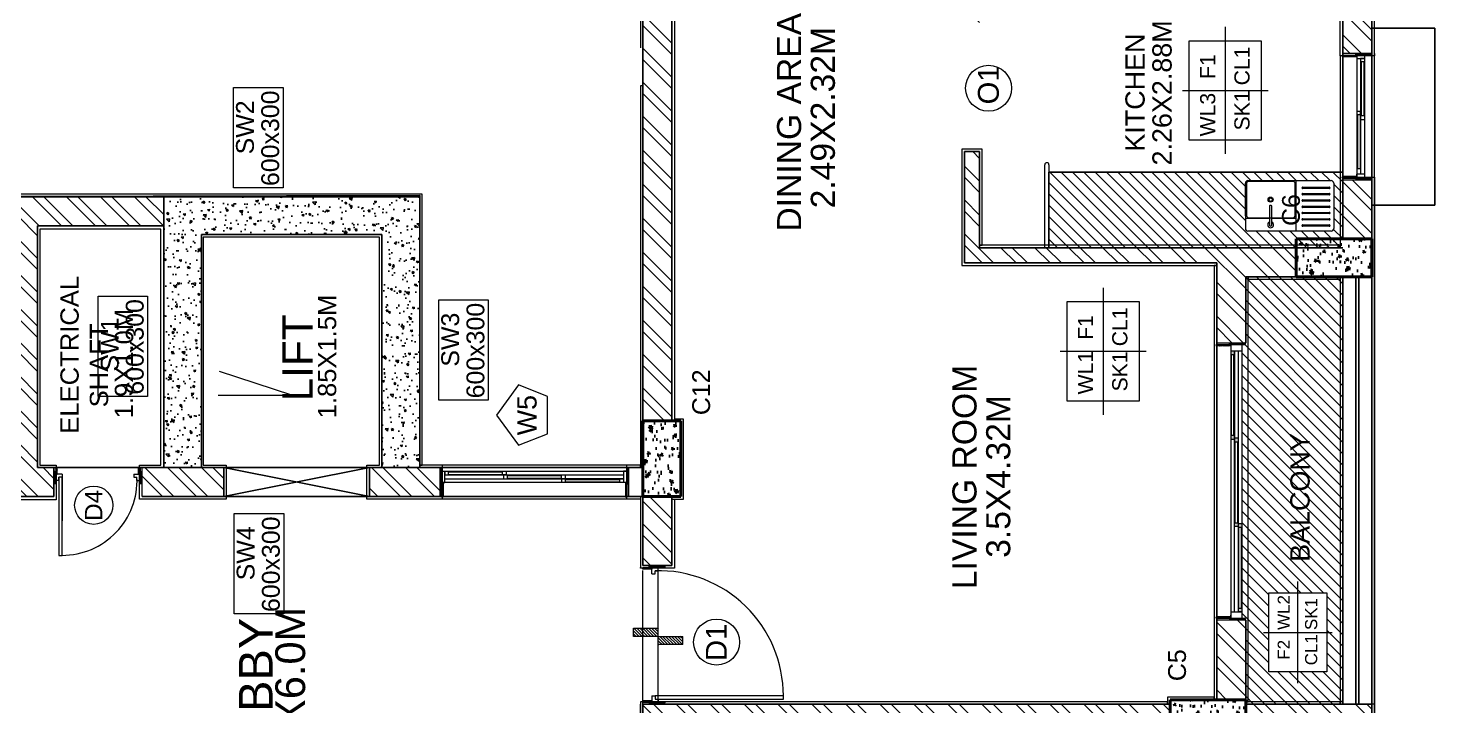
# Model space of a CAD drawing. Header units: millimetres. Extents: x 90 to 321, y 179 to 304.
# Drawn here: x 119.74 to 130.9, y 223.06 to 228.43 of the extents above; entities that cross this region are included whole.
import ezdxf

# ---------------------------------------------------------------- set-up
doc = ezdxf.new("R2010")
doc.units = ezdxf.units.MM
for name, pattern in [('DASHDOTX2', [50.8, 25.4, -12.7, 0, -12.7]), ('DASHED2', [9.525, 6.35, -3.175]), ('HIDDEN2', [4.7625, 3.175, -1.5875])]:
    doc.linetypes.add(name, pattern=pattern)
for name, color, linetype, lineweight in [('CENTERLINE', 251, 'DASHDOTX2', 15), ('COLUMN', 7, 'Continuous', 40), ('DOOR', 7, 'Continuous', 20), ('HATCH', 250, 'Continuous', 13), ('LEVEL', 251, 'Continuous', 13), ('NAMES', 252, 'Continuous', 15), ('PLASTER', 252, 'Continuous', 15)]:
    doc.layers.add(name, color=color, linetype=linetype, lineweight=lineweight)
doc.styles.get("Standard").update_dxf_attribs({"font": 'arial.ttf'})
pattern_1 = [(135, (194.2038, -317.71355), (-0.13470384, -0.13470384), []), (135, (194.2038, -317.62375), (-0.13470384, -0.13470384), [])]
pattern_2 = [(135, (194.2038, -317.713555), (-0.0449012806, -0.0449012806), [])]

msp = doc.modelspace()

# ---------------------------------------------------------------- hatches: boundary and pattern name
h = msp.add_hatch()
h.set_pattern_fill('AR-CONC', color=256, scale=0.001, angle=90)
h.set_pattern_definition([(140, (194.2038, -317.71355), (0.015939086, 0.18218467), [0.01905, -0.20955]), (85, (194.2038, -317.71355), (-0.191056845, -0.03524342), [0.01524, -0.167640584]), (190.451445, (194.20513, -317.69837), (-0.17511775, 0.146941247), [0.01619001, -0.178090245]), (136.1842, (194.153, -317.71355), (0.04204233, 0.27107904), [0.028575, -0.314325]), (186.63556, (194.1565, -317.69096), (-0.24742612, 0.23740413), [0.02428502, -0.26713561]), (81.18415, (194.153, -317.71355), (-0.24742612, 0.23740413), [0.02285997, -0.25145973]), (111, (194.1657, -317.68815), (0.1022652, 0.15161439), [0.01905, -0.20955]), (56, (194.1657, -317.68815), (-0.184187966, 0.06180203), [0.01524, -0.16764]), (161.451445, (194.17423, -317.67552), (-0.08192277, 0.21341642), [0.01619001, -0.17808994]), (127.5, (194.2038, -317.713555), (-0.084555039, 0.003088603), [0, -0.165608, 0, -0.17018, 0, -0.168275]), (97.5, (194.2038, -317.71355), (-0.100180575, 0.066819663), [0, -0.097028, 0, -0.161798, 0, -0.064135]), (57.5, (194.2038, -317.770197), (0.005728744, 0.135590595), [0, -0.0635, 0, -0.19812, 0, -0.26289]), (47.5, (194.2038, -317.7956), (-0.02542649, 0.148129181), [0, -0.08255, 0, -0.131572, 0, -0.18669])])
h.paths.add_polyline_path([(122.5486, 226.79688), (122.5486, 224.94896), (122.8486, 224.94896), (122.8486, 227.09688), (120.8186, 227.09688), (120.8186, 224.94896), (121.1186, 224.94896), (121.1186, 226.79688)])
h = msp.add_hatch()
h.set_pattern_fill('ANSI31', color=256, scale=0.002, angle=90)
h.set_pattern_definition([(135, (199.816983, 18.672141), (-0.00449012806, -0.00449012806), [])])
h.paths.add_polyline_path([(119.95049, 224.91887), (119.95049, 224.8279, 1), (119.96249, 224.8279), (119.96249, 224.91887)])
h.paths.add_polyline_path([(119.96249, 224.94896), (119.96249, 224.8971), (119.97449, 224.8971), (119.97449, 224.94896)])
h.paths.add_polyline_path([(120.63146, 224.91887), (120.63146, 224.8279, 1), (120.64346, 224.8279), (120.64346, 224.91887)])
h.paths.add_polyline_path([(120.61946, 224.94896), (120.61946, 224.8971), (120.63146, 224.8971), (120.63146, 224.91887), (120.63146, 224.94896)])
h = msp.add_hatch()
h.set_pattern_fill('ANSI31', color=256, scale=0.002, angle=270)
h.set_pattern_definition([(315, (48.377937, 421.720225), (0.00449012806, 0.00449012806), [])])
h.paths.add_polyline_path([(124.66798, 224.16855), (124.66798, 224.15655), (124.7885, 224.15655, 1), (124.7885, 224.16855)])
h.paths.add_polyline_path([(124.6186, 224.15655), (124.6186, 224.14455), (124.68976, 224.14455), (124.68976, 224.15655)])
h.paths.add_polyline_path([(124.68976, 223.08811), (124.68976, 223.10011), (124.6186, 223.10011), (124.6186, 223.08811)])
h.paths.add_polyline_path([(124.7885, 223.07611, 1), (124.7885, 223.08811), (124.66798, 223.08811), (124.66798, 223.07611)])
at = {"layer": 'COLUMN'}
h = msp.add_hatch(dxfattribs=at)
h.set_pattern_fill('AR-CONC', color=256, scale=0.001, angle=90)
h.set_pattern_definition([(140, (148.643, 154.38624), (0.0159391, 0.18218467), [0.01905, -0.20955]), (85, (148.643, 154.38624), (-0.19105685, -0.0352434), [0.01524, -0.1676406]), (190.45144, (148.64433, 154.40142), (-0.17511775, 0.14694125), [0.01619, -0.17809024]), (136.1842, (148.5922, 154.38624), (0.0420423, 0.27107904), [0.028575, -0.314325]), (186.63556, (148.5957, 154.40883), (-0.2474261, 0.2374041), [0.024285, -0.2671356]), (81.18415, (148.5922, 154.38624), (-0.2474261, 0.2374041), [0.02286, -0.2514597]), (111, (148.6049, 154.41164), (0.1022652, 0.1516144), [0.01905, -0.20955]), (56, (148.6049, 154.41164), (-0.18418797, 0.06180203), [0.01524, -0.16764]), (161.45145, (148.61342, 154.42428), (-0.08192277, 0.2134164), [0.01619, -0.17808994]), (127.5, (148.643, 154.38624), (-0.08455504, 0.003088603), [0, -0.165608, 0, -0.17018, 0, -0.168275]), (97.5, (148.643, 154.38624), (-0.10018057, 0.06681966), [0, -0.097028, 0, -0.161798, 0, -0.064135]), (57.5, (148.643, 154.3296), (0.005728744, 0.135590595), [0, -0.0635, 0, -0.19812, 0, -0.26289]), (47.5, (148.643, 154.3042), (-0.0254265, 0.14812918), [0, -0.08255, 0, -0.131572, 0, -0.18669])])
h.paths.add_polyline_path([(129.7986, 226.76238), (129.7986, 226.46238), (130.3986, 226.46238), (130.3986, 226.76238)])
h = msp.add_hatch(dxfattribs=at)
h.set_pattern_fill('AR-CONC', color=256, scale=0.001, angle=90)
h.set_pattern_definition([(140, (143.163, 157.12587), (0.0159391, 0.18218467), [0.01905, -0.20955]), (85, (143.163, 157.12587), (-0.19105685, -0.0352434), [0.01524, -0.1676406]), (190.45144, (143.16433, 157.14105), (-0.17511775, 0.14694125), [0.01619, -0.17809024]), (136.1842, (143.1122, 157.12587), (0.0420423, 0.27107904), [0.028575, -0.314325]), (186.63556, (143.1157, 157.14846), (-0.2474261, 0.2374041), [0.024285, -0.2671356]), (81.18415, (143.1122, 157.12587), (-0.2474261, 0.2374041), [0.02286, -0.2514597]), (111, (143.1249, 157.15127), (0.1022652, 0.1516144), [0.01905, -0.20955]), (56, (143.1249, 157.15127), (-0.18418797, 0.06180203), [0.01524, -0.16764]), (161.45145, (143.13342, 157.1639), (-0.08192277, 0.2134164), [0.01619, -0.17808994]), (127.5, (143.163, 157.12587), (-0.08455504, 0.003088603), [0, -0.165608, 0, -0.17018, 0, -0.168275]), (97.5, (143.163, 157.12587), (-0.10018057, 0.06681966), [0, -0.097028, 0, -0.161798, 0, -0.064135]), (57.5, (143.163, 157.069226), (0.005728744, 0.135590595), [0, -0.0635, 0, -0.19812, 0, -0.26289]), (47.5, (143.163, 157.04383), (-0.0254265, 0.14812918), [0, -0.08255, 0, -0.131572, 0, -0.18669])])
h.paths.add_polyline_path([(124.9186, 225.31896), (124.6186, 225.31896), (124.6186, 224.71896), (124.9186, 224.71896)])
h = msp.add_hatch(dxfattribs=at)
h.set_pattern_fill('AR-CONC', color=256, scale=0.001, angle=90)
h.set_pattern_definition([(140, (147.643, 150.73113), (0.0159391, 0.18218467), [0.01905, -0.20955]), (85, (147.643, 150.73113), (-0.19105685, -0.0352434), [0.01524, -0.1676406]), (190.45144, (147.64433, 150.7463), (-0.17511775, 0.14694125), [0.01619, -0.17809024]), (136.1842, (147.5922, 150.73113), (0.0420423, 0.27107904), [0.028575, -0.314325]), (186.63556, (147.5957, 150.75372), (-0.2474261, 0.2374041), [0.024285, -0.2671356]), (81.18415, (147.5922, 150.73113), (-0.2474261, 0.2374041), [0.02286, -0.2514597]), (111, (147.6049, 150.75653), (0.1022652, 0.1516144), [0.01905, -0.20955]), (56, (147.6049, 150.75653), (-0.18418797, 0.06180203), [0.01524, -0.16764]), (161.45145, (147.61342, 150.76916), (-0.08192277, 0.2134164), [0.01619, -0.17808994]), (127.5, (147.643, 150.731125), (-0.08455504, 0.003088603), [0, -0.165608, 0, -0.17018, 0, -0.168275]), (97.5, (147.643, 150.73113), (-0.10018057, 0.06681966), [0, -0.097028, 0, -0.161798, 0, -0.064135]), (57.5, (147.643, 150.674483), (0.005728744, 0.135590595), [0, -0.0635, 0, -0.19812, 0, -0.26289]), (47.5, (147.643, 150.64908), (-0.0254265, 0.14812918), [0, -0.08255, 0, -0.131572, 0, -0.18669])])
h.paths.add_polyline_path([(128.7986, 223.10727), (128.7986, 222.80727), (129.3986, 222.80727), (129.3986, 223.10727)])
at = {"layer": 'DOOR'}
h = msp.add_hatch(dxfattribs=at)
h.set_pattern_fill('ANSI31', color=256, scale=0.001, angle=90)
h.set_pattern_definition([(135, (209.2175793, 62.604233), (-0.00224506403, -0.00224506403), [])])
h.paths.add_polyline_path([(130.39153, 228.21931, 1), (130.39153, 228.23131), (130.27102, 228.23131), (130.27102, 228.21931)])
h.paths.add_polyline_path([(130.28018, 228.20731), (130.28018, 228.21931), (130.16883, 228.21931, 1), (130.16883, 228.20731)])
h.paths.add_polyline_path([(130.39153, 227.23345, 1), (130.39153, 227.24545), (130.27102, 227.24545), (130.27102, 227.23345)])
h.paths.add_polyline_path([(130.28018, 227.24545), (130.28018, 227.25745), (130.16883, 227.25745, 1), (130.16883, 227.24545)])
h = msp.add_hatch(dxfattribs=at)
h.set_pattern_fill('ANSI31', color=256, scale=0.001, angle=90)
h.set_pattern_definition([(135, (207.6361602, 55.465294), (-0.00224506403, -0.00224506403), [])])
h.paths.add_polyline_path([(129.39153, 223.75396, -1), (129.39153, 223.74196), (129.27102, 223.74196), (129.27102, 223.75396)])
h.paths.add_polyline_path([(129.28018, 223.76596), (129.28018, 223.75396), (129.16883, 223.75396, -1), (129.16883, 223.76596)])
h.paths.add_polyline_path([(129.39153, 225.93769, -1), (129.39153, 225.92569), (129.27102, 225.92569), (129.27102, 225.93769)])
h.paths.add_polyline_path([(129.28018, 225.92569), (129.28018, 225.91369), (129.16883, 225.91369, -1), (129.16883, 225.92569)])
h = msp.add_hatch(color=256, dxfattribs=at)
h.dxf.hatch_style = 1
h.paths.add_polyline_path([(129.31018, 225.87569), (129.31018, 225.83569), (129.30518, 225.83569), (129.30518, 225.84452), (129.28518, 225.84452), (129.28518, 225.83569), (129.28018, 225.83569), (129.28018, 225.87569)])
h.paths.add_polyline_path([(129.30518, 225.20289), (129.30518, 225.21569), (129.31018, 225.21569), (129.31018, 225.17569), (129.28018, 225.17569), (129.28018, 225.21569), (129.28518, 225.21569), (129.28518, 225.20289)])
h.paths.add_polyline_path([(129.34018, 225.18209), (129.34018, 225.14209), (129.33518, 225.14209), (129.33518, 225.15092), (129.31518, 225.15092), (129.31518, 225.14209), (129.31018, 225.14209), (129.31018, 225.18209)])
h.paths.add_polyline_path([(129.33518, 224.50929), (129.33518, 224.52209), (129.34018, 224.52209), (129.34018, 224.48209), (129.31018, 224.48209), (129.31018, 224.52209), (129.31518, 224.52209), (129.31518, 224.50929)])
h.paths.add_polyline_path([(129.37018, 224.50396), (129.37018, 224.46396), (129.36518, 224.46396), (129.36518, 224.4728), (129.34518, 224.4728), (129.34518, 224.46396), (129.34018, 224.46396), (129.34018, 224.50396)])
h.paths.add_polyline_path([(129.36518, 223.83116), (129.36518, 223.84396), (129.37018, 223.84396), (129.37018, 223.80396), (129.34018, 223.80396), (129.34018, 223.84396), (129.34518, 223.84396), (129.34518, 223.83116)])
h = msp.add_hatch(dxfattribs=at)
h.set_pattern_fill('ANSI31', color=256, scale=0.001)
h.set_pattern_definition([(45, (-37.9153867, 146.6972652), (-0.00224506403, 0.00224506403), [])])
h.paths.add_polyline_path([(123.02172, 224.94189, 1), (123.00972, 224.94189), (123.00972, 224.82138), (123.02172, 224.82138)])
h.paths.add_polyline_path([(123.03372, 224.83054), (123.02172, 224.83054), (123.02172, 224.71919, 1), (123.03372, 224.71919)])
h.paths.add_polyline_path([(124.50544, 224.94189, 1), (124.49344, 224.94189), (124.49344, 224.82138), (124.50544, 224.82138)])
h.paths.add_polyline_path([(124.49344, 224.83054), (124.48144, 224.83054), (124.48144, 224.71919, 1), (124.49344, 224.71919)])
at = {"layer": 'HATCH'}
h = msp.add_hatch(dxfattribs=at)
h.set_pattern_fill('ANSI32', color=256, scale=0.02, angle=90)
h.set_pattern_definition(pattern_1)
h.paths.add_polyline_path([(124.6186, 235.20238), (124.6186, 229.10763), (124.8486, 229.10763), (124.8486, 229.50891), (124.84893, 231.27256), (125.1486, 231.27252), (125.1486, 231.50255), (124.84865, 231.50256), (124.84865, 231.50256), (124.8486, 232.84256), (125.1486, 232.84252), (125.1486, 233.07252), (124.8486, 233.07256), (124.8486, 235.20238)])
h.paths.add_polyline_path([(124.9186, 229.07237), (124.9186, 228.95237), (126.1686, 228.9522), (126.1686, 229.14178), (126.04874, 229.14178), (126.04874, 229.11714), (126.0486, 229.0732), (126.0486, 229.0722)])
h.paths.add_polyline_path([(125.7486, 233.07243), (125.7486, 232.84243), (125.9386, 232.8424), (125.9386, 231.5024), (125.7486, 231.50243), (125.7486, 231.27243), (126.0488, 231.27238), (126.0486, 229.94214), (126.1686, 229.94214), (126.1686, 233.14269), (126.04883, 233.14269), (126.04883, 233.07238)])
h.paths.add_polyline_path([(127.2886, 229.07238), (127.2886, 229.1325), (127.1686, 229.1325), (127.1686, 229.07238), (127.1686, 228.45526), (127.2886, 228.45526), (127.2886, 228.95238), (129.7986, 228.95238), (129.7986, 229.07238)])
h.paths.add_polyline_path([(130.1686, 228.77238), (130.1686, 228.23345), (130.3986, 228.23345), (130.3986, 228.77238)])
h.paths.add_polyline_path([(130.1686, 227.23131), (130.1686, 226.76238), (130.3986, 226.76238), (130.3986, 227.23131)])
h.paths.add_polyline_path([(130.1686, 229.8466), (130.1686, 229.07238), (130.3986, 229.07238), (130.3986, 229.8466)])
h.paths.add_polyline_path([(130.1686, 232.12256), (130.1686, 231.3466), (130.3986, 231.3466), (130.3986, 232.12256)])
h.paths.add_polyline_path([(129.3986, 232.38238), (129.3986, 232.98738), (129.1686, 232.98738), (129.1686, 232.27238), (127.1686, 232.27238), (127.1686, 230.1325), (127.2886, 230.1325), (127.2886, 232.15238), (129.7986, 232.15238), (129.7986, 232.38238)])
h.paths.add_polyline_path([(129.1686, 235.20238), (129.1686, 234.48738), (129.3986, 234.48738), (129.3986, 235.20238)])
h.paths.add_polyline_path([(125.2186, 235.50238), (125.2186, 235.27251), (126.0486, 235.27238), (126.0488, 233.94269), (126.1686, 233.94269), (126.1686, 235.27238), (128.7986, 235.27238), (128.7986, 235.50238)])
h = msp.add_hatch(dxfattribs=at)
h.set_pattern_fill('ANSI32', color=256, scale=0.02, angle=90)
h.set_pattern_definition(pattern_1)
h.paths.add_polyline_path([(118.6186, 227.09688), (118.6186, 228.47242), (118.3886, 228.47242), (118.3886, 226.67736), (118.23788, 226.67736), (118.02706, 226.67736), (117.18774, 226.67754), (117.18774, 226.74711), (117.06788, 226.74711), (117.06788, 226.55754), (118.3886, 226.55754), (118.3886, 225.31896), (118.6186, 225.31896), (118.6186, 226.86688), (119.6686, 226.86688), (119.6686, 224.94896), (119.37163, 224.94896), (119.37163, 224.79896), (119.37163, 224.71896), (119.94697, 224.71896), (119.94697, 224.94896), (119.8186, 224.94896), (119.8186, 226.86688), (120.8186, 226.86688), (120.8186, 227.09688)])
h.paths.add_polyline_path([(120.8186, 224.94896), (120.64697, 224.94896), (120.64697, 224.71896), (121.29522, 224.71896), (121.29522, 224.94896)])
h.paths.add_polyline_path([(122.5486, 224.94896), (122.45039, 224.94896), (122.45039, 224.71896), (123.00758, 224.71896), (123.00758, 224.94896), (122.8486, 224.94896)])
h.paths.add_polyline_path([(118.3886, 220.89754), (118.3886, 219.35766), (117.06788, 219.35766), (117.06788, 219.16808), (117.18774, 219.16808), (117.18774, 219.23766), (118.02706, 219.23766), (118.02706, 219.23784), (118.3886, 219.23784), (118.3886, 218.23754), (118.6186, 218.23754), (118.6186, 220.89754)])
h.paths.add_polyline_path([(118.3886, 221.75766), (118.3886, 221.19754), (118.6186, 221.19754), (118.6186, 221.75766)])
h.paths.add_polyline_path([(118.3886, 217.63754), (118.3886, 217.03643), (118.08824, 217.03643), (118.08824, 216.80643), (118.3886, 216.80643), (118.3886, 216.10642), (117.29788, 216.10642), (117.29788, 216.80643), (117.48824, 216.80643), (117.48824, 217.03643), (117.18788, 217.03643), (117.18788, 218.36808), (117.06788, 218.36808), (117.06788, 214.09372), (117.29788, 214.09372), (117.29788, 215.8581), (118.6186, 215.8581), (118.6186, 217.63754)])
h = msp.add_hatch(dxfattribs=at)
h.set_pattern_fill('ANSI32', color=256, scale=0.02, angle=90)
h.set_pattern_definition(pattern_1)
h.paths.add_polyline_path([(119.90235, 217.86754), (119.90235, 217.63754), (124.2486, 217.63754), (124.2486, 217.86754)])
h.paths.add_polyline_path([(124.6186, 217.63754), (124.6186, 210.71215), (124.8486, 210.71215), (124.8486, 212.84215), (125.1486, 212.84215), (125.1486, 213.07215), (124.8486, 213.07215), (124.84857, 214.41215), (125.1486, 214.41211), (125.1486, 214.64211), (124.8486, 214.64215), (124.8486, 216.84215), (125.20942, 216.84215), (126.0486, 216.84197), (126.0486, 216.77239), (126.1686, 216.77239), (126.1686, 216.96197), (124.8486, 216.96215), (124.8486, 217.63754)])
h.paths.add_polyline_path([(126.0486, 215.97239), (126.0486, 214.64197), (125.7486, 214.64202), (125.7486, 214.41202), (125.9386, 214.41199), (125.9386, 213.07215), (125.7486, 213.07215), (125.7486, 212.84215), (126.0486, 212.84215), (126.04883, 212.77184), (126.1686, 212.77184), (126.1686, 215.97239), (126.05583, 215.97239)], flags=17)
h.paths.add_polyline_path([(127.2886, 213.76215), (127.2886, 215.78203), (127.1686, 215.78203), (127.1686, 213.64215), (129.1686, 213.64215), (129.1686, 212.92715), (129.3986, 212.92715), (129.3986, 213.53215), (129.7986, 213.53215), (129.7986, 213.76215)])
h.paths.add_polyline_path([(130.1686, 214.56794), (130.1686, 213.79372), (130.3986, 213.79372), (130.3986, 214.56794)])
h.paths.add_polyline_path([(130.1686, 216.84215), (130.1686, 216.06794), (130.3986, 216.06794), (130.3986, 216.84215)])
h.paths.add_polyline_path([(127.2886, 216.96215), (127.2886, 217.36215), (127.2886, 217.45927), (127.1686, 217.45927), (127.1686, 216.84215), (127.1686, 216.78203), (127.2886, 216.78203), (127.2886, 216.81203), (127.2886, 216.84215), (127.33265, 216.84215), (129.7986, 216.84215), (129.7986, 216.96215)])
h.paths.add_polyline_path([(130.1686, 217.68108), (130.1686, 217.14215), (130.3986, 217.14215), (130.3986, 217.68108)])
h.paths.add_polyline_path([(130.1686, 219.45215), (129.3986, 219.45215), (129.3986, 219.97471), (129.1686, 219.97471), (129.1686, 219.34215), (127.1686, 219.34215), (127.1686, 218.45927), (127.2886, 218.45927), (127.2886, 219.22215), (129.1686, 219.22215), (130.1686, 219.22215), (130.1686, 218.68322), (130.3986, 218.68322), (130.3986, 219.34215), (130.3986, 219.45215)])
h.paths.add_polyline_path([(129.1686, 211.42715), (129.1686, 210.71215), (129.3986, 210.71215), (129.3986, 211.42715)])
h.paths.add_polyline_path([(126.1686, 210.64215), (126.1686, 211.97184), (126.05583, 211.97184), (126.0486, 210.64215), (125.2186, 210.64215), (125.2186, 210.41215), (128.7986, 210.41215), (128.7986, 210.64215)])
h.paths.add_polyline_path([(124.6186, 220.59754), (124.6186, 217.93754), (124.8486, 217.93754), (124.8486, 220.59754)])
h.paths.add_polyline_path([(124.6186, 221.74233), (124.6186, 221.19754), (124.8486, 221.19754), (124.8486, 221.74233)])
h.paths.add_polyline_path([(129.3986, 223.07215), (129.3986, 222.84238), (130.3986, 222.84238), (130.3986, 223.07215)])
h.paths.add_polyline_path([(127.2886, 226.69238), (127.2886, 227.45526), (127.1686, 227.45526), (127.1686, 226.57238), (129.1686, 226.57238), (129.1686, 225.93982), (129.3986, 225.93982), (129.3986, 226.46238), (129.7986, 226.46238), (129.7986, 226.69238), (129.1686, 226.69238)])
h.paths.add_polyline_path([(129.1686, 223.73982), (129.1686, 223.10727), (129.3986, 223.10727), (129.3986, 223.73982)])
h.paths.add_polyline_path([(129.1686, 222.80727), (129.1686, 222.17471), (129.3986, 222.17471), (129.3986, 222.80727)])
h.paths.add_polyline_path([(124.6186, 223.07233), (124.6186, 222.84233), (124.8486, 222.84233), (128.7986, 222.84216), (128.7986, 223.07238)])
h.paths.add_polyline_path([(124.6186, 228.50763), (124.6186, 225.31896), (124.8486, 225.31896), (124.8486, 228.50763)])
h.paths.add_polyline_path([(124.6186, 224.71896), (124.6186, 224.17233), (124.8486, 224.17233), (124.8486, 224.71896)])
at = {"layer": 'LEVEL'}
h = msp.add_hatch(dxfattribs=at)
h.set_pattern_fill('ANSI31', color=256, scale=0.02, angle=90)
h.set_pattern_definition(pattern_2)
h.paths.add_polyline_path([(113.06788, 222.82754), (113.06788, 219.46766), (113.43788, 219.46766), (113.83788, 219.46766), (113.83788, 219.99677), (113.8663, 219.99677), (113.8663, 222.16849), (113.85369, 222.16849), (113.84495, 222.16849, -1), (113.84495, 222.18049), (113.83788, 222.18263), (113.83788, 222.82754)])
h.paths.add_polyline_path([(113.64765, 220.36096), (113.64765, 219.7347), (113.18603, 219.7347), (113.18603, 220.36096)], flags=16)
h.paths.add_polyline_path([(113.06788, 226.44754), (113.06788, 223.08766), (113.83788, 223.08766), (113.83788, 223.1076), (113.83788, 223.73257), (113.84495, 223.73471, -1), (113.84495, 223.74671), (113.8663, 223.74671), (113.8663, 225.91843), (113.84495, 225.91843, -1), (113.84495, 225.93043), (113.83788, 225.93257), (113.83788, 226.44754)])
h.paths.add_polyline_path([(113.64203, 224.02088), (113.64203, 223.39461), (113.18041, 223.39461), (113.18041, 224.02088)], flags=16)
h.paths.add_polyline_path([(129.7986, 213.49372), (129.7986, 213.53215), (129.3986, 213.53215), (129.3986, 212.92715), (129.39153, 212.92501, -1), (129.39153, 212.91301), (129.37018, 212.91301), (129.37018, 212.88301), (129.37018, 211.44129), (129.39153, 211.44129, -1), (129.39153, 211.42929), (129.3986, 211.42715), (129.3986, 210.64215), (130.1686, 210.64215), (130.1686, 213.49372)])
h.paths.add_polyline_path([(130.03662, 211.3955), (130.03662, 210.76923), (129.57501, 210.76923), (129.57501, 211.3955)], flags=16)
h.paths.add_polyline_path([(129.3986, 222.84238), (129.3986, 222.80727), (129.3986, 222.17471), (129.39153, 222.17257, -1), (129.39153, 222.16057), (129.37018, 222.16057), (129.37018, 219.98885), (129.39153, 219.98885, -0.41421356), (129.39753, 219.98285), (129.3986, 220.04727), (129.3986, 219.45215), (130.1686, 219.45215), (130.1686, 222.84238)])
h.paths.add_polyline_path([(130.03135, 220.26458), (130.03135, 219.63831), (129.56973, 219.63831), (129.56973, 220.26458)], flags=16)
h.paths.add_polyline_path([(129.7986, 226.46238), (129.3986, 226.46238), (129.3986, 225.93982), (129.39153, 225.93769, -1), (129.39153, 225.92569), (129.37018, 225.92569), (129.37018, 223.75396), (129.39153, 223.75396, -1), (129.39153, 223.74196), (129.3986, 223.73982), (129.3986, 223.07215), (130.1686, 223.07215), (130.1686, 226.46238)])
h.paths.add_polyline_path([(130.04238, 223.95483), (130.04238, 223.32856), (129.58076, 223.32856), (129.58076, 223.95483)], flags=16)
h.paths.add_polyline_path([(129.3986, 235.27238), (129.3986, 235.20238), (129.3986, 234.48738), (129.39153, 234.48524, -1), (129.39153, 234.47324), (129.37018, 234.47324), (129.37018, 233.00152), (129.38279, 233.00152), (129.39153, 233.00152, -1), (129.39153, 232.98952), (129.3986, 232.98738), (129.3986, 232.38238), (129.7986, 232.38238), (129.7986, 232.42256), (130.1686, 232.42256), (130.1686, 235.27238)])
h.paths.add_polyline_path([(130.01513, 233.18982), (130.01513, 232.56356), (129.55352, 232.56356), (129.55352, 233.18982)], flags=16)
h.paths.add_polyline_path([(129.96485, 232.87086), (129.96485, 233.17453), (129.81567, 233.17453), (129.81567, 232.87086)], flags=8)
h.paths.add_polyline_path([(129.96485, 232.59132), (129.96485, 232.88751), (129.81567, 232.88751), (129.81567, 232.59132)], flags=8)
h.paths.add_polyline_path([(129.74505, 232.87272), (129.74505, 233.19725), (129.6002, 233.19725), (129.6002, 232.87272)], flags=24)
h.paths.add_polyline_path([(129.74505, 232.63673), (129.74505, 232.84181), (129.6002, 232.84181), (129.6002, 232.63673)], flags=8)
h.paths.add_polyline_path([(129.91719, 233.29158), (129.91719, 234.39086), (129.68001, 234.39086), (129.68001, 233.29158)], flags=24)
h = msp.add_hatch(dxfattribs=at)
h.set_pattern_fill('ANSI31', color=256, scale=0.02, angle=90)
h.set_pattern_definition(pattern_2)
h.paths.add_polyline_path([(127.8386, 226.69238), (127.8386, 227.29238), (130.1686, 227.29238), (130.1686, 227.25745, 0.96202295), (130.1686, 227.24546), (130.1686, 226.69238), (129.1686, 226.69238)])
h.paths.add_polyline_path([(129.39635, 226.84473, 0.41421356), (129.41635, 226.82473), (130.07635, 226.82473, 0.41421356), (130.09635, 226.84473), (130.09635, 227.20473, 0.41421356), (130.07635, 227.22473), (129.79635, 227.22473), (129.41635, 227.22473, 0.41421356), (129.39635, 227.20473), (129.39635, 226.94473)], flags=16)
h.paths.add_polyline_path([(129.58635, 226.8962, 4.51571106), (129.60635, 226.8962), (129.60635, 226.9306), (129.77168, 226.9303, 0.45827444), (129.7915, 226.95321), (129.7915, 227.19935, 0.41421356), (129.7715, 227.21935), (129.42387, 227.21935, 0.41421356), (129.40387, 227.19935), (129.40387, 226.95093, 0.41368662), (129.42384, 226.93093), (129.58635, 226.93063)], flags=0)
h.paths.add_polyline_path([(129.59623, 227.05408, 1), (129.59623, 227.09408, 1)], flags=0)
h.paths.add_polyline_path([(129.59623, 227.05992, 1), (129.59623, 227.08823, 1)], flags=0)
h.paths.add_polyline_path([(129.85185, 226.86313), (130.06039, 226.86313, 1.03824327), (130.06404, 226.87313), (129.85147, 226.87313, 1.42968177)], flags=0)
h.paths.add_polyline_path([(129.85185, 226.91313), (130.06039, 226.91313, 1.03824327), (130.06404, 226.92313), (129.85147, 226.92313, 1.42968177)], flags=0)
h.paths.add_polyline_path([(129.85185, 226.96313), (130.06039, 226.96313, 1.03824327), (130.06404, 226.97313), (129.85147, 226.97313, 1.42968177)], flags=0)
h.paths.add_polyline_path([(129.85185, 227.01313), (130.06039, 227.01313, 1.03824327), (130.06404, 227.02313), (129.85147, 227.02313, 1.42968177)], flags=0)
h.paths.add_polyline_path([(129.85185, 227.06313), (130.06039, 227.06313, 1.03824327), (130.06404, 227.07313), (129.85147, 227.07313, 1.42968177)], flags=0)
h.paths.add_polyline_path([(129.85185, 227.11313), (130.06039, 227.11313, 1.03824327), (130.06404, 227.12313), (129.85147, 227.12313, 1.42968177)], flags=0)
h.paths.add_polyline_path([(129.85185, 227.16313), (130.06039, 227.16313, 1.03824327), (130.06404, 227.17313), (129.85147, 227.17313, 1.42968177)], flags=0)
h = msp.add_hatch(dxfattribs=at)
h.set_pattern_fill('ANSI31', color=256, scale=0.0052, angle=90)
h.set_pattern_definition([(135, (218.35856, -112.00576), (-0.01167433296, -0.01167433296), [])])
h.paths.add_polyline_path([(124.54476, 223.67498), (124.54476, 223.60998), (124.73976, 223.60998), (124.73976, 223.67498)])
h.paths.add_polyline_path([(124.73976, 223.60998), (124.73976, 223.54498), (124.93476, 223.54498), (124.93476, 223.60998)])

# ---------------------------------------------------------------- linework, layer by layer
for p, q in [((124.6186, 224.94896), (124.6186, 235.50256)), ((130.3986, 228.23345), (130.3986, 229.8466)), ((130.1686, 226.76238), (130.1686, 228.77238)), ((124.8486, 225.31896), (124.8486, 228.50763)), ((127.1686, 227.45526), (127.1686, 226.57238)), ((127.2886, 227.45526), (127.1686, 227.45526)), ((127.2886, 227.45526), (127.2886, 226.69238)), ((130.3986, 226.57238), (130.3986, 227.23131)), ((118.6186, 227.09688), (120.8186, 227.09688)), ((122.8486, 227.09688), (120.8186, 227.09688)), ((120.8186, 224.94896), (120.8186, 227.09688)), ((122.8486, 227.09688), (122.8486, 224.94896)), ((119.8186, 226.86688), (120.8186, 226.86688)), ((119.8186, 226.86688), (119.8186, 224.94896)), ((122.5486, 226.79688), (121.1186, 226.79688)), ((121.1186, 226.79688), (121.1186, 224.94896)), ((122.5486, 224.94896), (122.5486, 226.79688)), ((129.1686, 226.69238), (127.2886, 226.69238)), ((129.1686, 226.69238), (127.2886, 226.69238)), ((129.1686, 226.69238), (129.7986, 226.69238)), ((129.1686, 226.69238), (130.1686, 226.69238)), ((129.1686, 226.57238), (127.1686, 226.57238)), ((129.1686, 226.57238), (129.1686, 223.10727)), ((130.3986, 222.84238), (130.3986, 226.57238)), ((129.3986, 226.46238), (129.3986, 225.93982)), ((129.3986, 226.46238), (130.3986, 226.46238)), ((130.1686, 223.07215), (130.1686, 226.46238)), ((130.2711, 226.46238), (130.2711, 223.07215)), ((130.2961, 226.46238), (130.2961, 223.07215)), ((124.8486, 225.09888), (124.8486, 225.10157)), ((119.8186, 224.94896), (120.5886, 224.94896)), ((119.94697, 224.71896), (119.94697, 224.94896)), ((120.5886, 224.94896), (120.8186, 224.94896)), ((120.8186, 224.94896), (122.5486, 224.94896)), ((121.29522, 224.71896), (121.29522, 224.94896)), ((122.45039, 224.71896), (121.29522, 224.94896)), ((122.45039, 224.94896), (121.29522, 224.71896)), ((122.45039, 224.71896), (122.45039, 224.94896)), ((122.8486, 224.94896), (122.5486, 224.94896)), ((122.8486, 224.94896), (123.00758, 224.94896)), ((124.50758, 224.94896), (124.6186, 224.94896)), ((124.8486, 224.82781), (124.8486, 224.84139)), ((119.94697, 224.71896), (119.37163, 224.71896)), ((124.6186, 224.71896), (120.64697, 224.71896)), ((124.6186, 224.17233), (124.6186, 224.71896)), ((124.8486, 224.17233), (124.8486, 224.71896)), ((124.8486, 224.17233), (124.6186, 224.17233)), ((129.3986, 223.73982), (129.3986, 223.07215)), ((128.7986, 223.07238), (124.6186, 223.07233)), ((124.6186, 222.84233), (124.6186, 223.07233)), ((128.84148, 223.07238), (128.83146, 223.07238)), ((129.3986, 223.07215), (130.3986, 223.07215)), ((130.3986, 223.07215), (130.3986, 219.34215))]:
    msp.add_line(p, q)
at = {"linetype": 'HIDDEN2'}
for p, q in [((130.3986, 228.43345), (130.8986, 228.43345)), ((130.8986, 228.43345), (130.8986, 227.03131)), ((130.3986, 227.03131), (130.8986, 227.03131))]:
    msp.add_line(p, q, dxfattribs=at)
at = {"color": 7, "true_color": 0xffffff}
for p, q in [((127.8386, 226.69238), (127.8386, 227.29238)), ((127.8386, 227.29238), (130.1686, 227.29238))]:
    msp.add_line(p, q, dxfattribs=at)
at = {"color": 7, "lineweight": 13}
for p, q in [((129.39635, 226.94473), (129.39635, 227.20473)), ((129.40387, 227.19935), (129.40387, 226.95093)), ((129.41635, 227.22473), (129.79635, 227.22473)), ((129.7715, 227.21935), (129.42387, 227.21935)), ((129.7915, 226.9503), (129.7915, 227.19935)), ((129.79635, 227.22473), (130.07635, 227.22473)), ((129.79635, 227.22473), (129.79635, 226.82473)), ((129.85147, 227.17313), (130.06076, 227.17313)), ((130.06039, 227.16313), (129.85147, 227.16313)), ((129.85147, 227.12313), (130.06076, 227.12313)), ((130.09635, 227.20473), (130.09635, 226.84473)), ((129.58635, 227.02473), (129.58635, 226.87473)), ((129.60635, 226.87473), (129.60635, 227.02473)), ((130.06039, 227.11313), (129.85147, 227.11313)), ((129.85147, 227.07313), (130.06076, 227.07313)), ((130.06039, 227.06313), (129.85147, 227.06313)), ((129.85147, 227.02313), (130.06076, 227.02313)), ((130.06039, 227.01313), (129.85147, 227.01313)), ((129.39635, 226.94473), (129.39635, 226.84473)), ((129.41635, 226.92473), (129.39635, 226.92473)), ((129.58635, 226.92473), (129.41635, 226.92473)), ((129.42384, 226.93093), (129.77147, 226.9303)), ((129.79635, 226.92473), (129.60635, 226.92473)), ((129.85147, 226.97313), (130.06076, 226.97313)), ((130.06039, 226.96313), (129.85147, 226.96313)), ((129.85147, 226.92313), (130.06076, 226.92313)), ((130.06039, 226.91313), (129.85147, 226.91313)), ((130.07635, 226.82473), (129.41635, 226.82473)), ((129.85147, 226.87313), (130.06076, 226.87313)), ((130.06039, 226.86313), (129.85147, 226.86313))]:
    msp.add_line(p, q, dxfattribs=at)
at = {"color": 2, "true_color": 0xf1eb1f}
msp.add_lwpolyline([(112.83788, 232.42256), (117.29788, 232.42256), (117.29788, 230.03722), (118.6186, 230.03722), (118.6186, 227.09688), (122.8486, 227.10789), (122.8486, 224.94896), (124.6186, 224.94896), (124.6186, 235.50256), (130.3986, 235.50238), (130.3986, 210.41215), (124.6186, 210.41215), (124.6186, 217.63754), (118.6186, 217.63754), (118.6186, 215.8581), (117.29788, 215.8581), (117.29788, 213.49372), (112.83788, 213.49372), (112.83788, 232.42256)], dxfattribs=at)
at = {"color": 7, "linetype": 'ByBlock', "lineweight": 20, "true_color": 0xffffff}
msp.add_lwpolyline([(127.8386, 227.35041), (127.8386, 226.69238), (127.8053, 226.69238), (127.8053, 227.35041)], dxfattribs=at)
at = {"color": 7, "lineweight": 13}
for radius in [0.02, 0.01416]:
    msp.add_circle((129.59623, 227.07408), radius, dxfattribs=at)
at = {"color": 7, "linetype": 'ByBlock', "lineweight": 20, "true_color": 0xffffff}
msp.add_arc((127.82195, 227.35041), 0.01665, 0, 180, dxfattribs=at)
at = {"color": 7, "lineweight": 13}
for centre, radius, start, end in [((129.41635, 227.20473), 0.02, 90, 180), ((129.42387, 227.19935), 0.02, 90, 180), ((129.7715, 227.19935), 0.02, 0, 90), ((129.84983, 227.16806), 0.00533, 72.092033, 292.207594), ((129.84983, 227.11806), 0.00533, 72.092033, 292.207594), ((130.0624, 227.16806), 0.00533, 247.792406, 107.907967), ((130.0624, 227.11806), 0.00533, 247.792406, 107.907967), ((130.07635, 227.20473), 0.02, 0, 90), ((129.59635, 227.01237), 0.0159, 51.038982, 128.961018), ((129.84983, 227.06806), 0.00533, 72.092033, 292.207594), ((129.84983, 227.01806), 0.00533, 72.092033, 292.207594), ((130.0624, 227.06806), 0.00533, 247.792406, 107.907967), ((130.0624, 227.01806), 0.00533, 247.792406, 107.907967), ((129.42387, 226.95093), 0.02, 180, 269.896901), ((129.59635, 226.87473), 0.02369, 114.973174, 65.026826), ((129.77172, 226.9503), 0.02, 269.896901, 0), ((129.84983, 226.96806), 0.00533, 72.092033, 292.207594), ((129.84983, 226.91806), 0.00533, 72.092033, 292.207594), ((130.0624, 226.96806), 0.00533, 247.792406, 107.907967), ((130.0624, 226.91806), 0.00533, 247.792406, 107.907967), ((129.41635, 226.84473), 0.02, 180, 270), ((129.59635, 226.87422), 0.01001, 177.075537, 2.924463), ((129.84983, 226.86806), 0.00533, 72.092033, 292.207594), ((130.0624, 226.86806), 0.00533, 247.792406, 107.907967), ((130.07635, 226.84473), 0.02, 270, 0)]:
    msp.add_arc(centre, radius, start, end, dxfattribs=at)
at = {"layer": 'CENTERLINE', "linetype": 'ByBlock'}
for p, q in [((121.8336, 225.52466), (121.26132, 225.71057)), ((121.25013, 225.52466), (121.8336, 225.52466))]:
    msp.add_line(p, q, dxfattribs=at)
for points in [[(121.3726, 227.16763), (121.3726, 227.96378), (121.76518, 227.96378), (121.76518, 227.16763)], [(120.29861, 225.51307), (120.29861, 226.30922), (120.69119, 226.30922), (120.69119, 225.51307)], [(123.00013, 225.4838), (123.00013, 226.27995), (123.39271, 226.27995), (123.39271, 225.4838)], [(121.37779, 223.78935), (121.37779, 224.5855), (121.77037, 224.5855), (121.77037, 223.78935)]]:
    msp.add_lwpolyline(points, close=True, dxfattribs=at)
at = {"layer": 'COLUMN'}
for p, q in [((129.7986, 226.76238), (129.7986, 226.46238)), ((130.3986, 226.76238), (129.7986, 226.76238)), ((130.3986, 226.46238), (130.3986, 226.76238)), ((129.7986, 226.46238), (130.3986, 226.46238)), ((124.9186, 225.31896), (124.6186, 225.31896)), ((124.6186, 225.31896), (124.6186, 224.71896)), ((124.9186, 224.71896), (124.9186, 225.31896)), ((124.6186, 224.71896), (124.9186, 224.71896)), ((128.7986, 223.10727), (128.7986, 222.80727)), ((129.3986, 223.10727), (128.7986, 223.10727)), ((129.3986, 222.80727), (129.3986, 223.10727))]:
    msp.add_line(p, q, dxfattribs=at)
at = {"layer": 'DOOR'}
for p, q in [((130.3986, 228.23345), (130.1686, 228.23345)), ((130.27102, 228.23131), (130.39153, 228.23131)), ((130.27102, 228.21931), (130.27102, 228.23131)), ((130.16883, 228.21931), (130.39153, 228.21931)), ((130.28018, 228.20731), (130.16883, 228.20731)), ((130.28018, 228.21931), (130.37018, 228.21931)), ((130.28018, 228.21931), (130.28018, 227.27545)), ((130.28018, 228.19431), (130.34018, 228.19431)), ((130.34018, 228.19431), (130.31018, 228.19431)), ((130.31018, 228.19431), (130.31018, 227.27545)), ((130.31018, 228.19431), (130.31018, 228.17431)), ((130.31018, 228.19431), (130.31018, 228.15431)), ((130.31018, 228.15431), (130.31518, 228.15431)), ((130.31518, 228.16711), (130.31518, 227.7377)), ((130.33518, 228.16711), (130.31518, 228.16711)), ((130.33518, 228.16711), (130.33518, 227.7377)), ((130.33518, 228.15431), (130.34018, 228.15431)), ((130.34018, 228.21931), (130.34018, 227.24545)), ((130.34018, 228.19431), (130.34018, 228.14431)), ((130.34018, 228.19431), (130.34018, 227.69431)), ((130.31018, 227.77401), (130.28018, 227.77401)), ((130.28018, 227.77401), (130.28018, 227.73401)), ((130.28018, 227.73401), (130.28518, 227.73401)), ((130.28518, 227.74681), (130.28518, 227.3174)), ((130.30518, 227.74681), (130.28518, 227.74681)), ((130.30518, 227.74681), (130.30518, 227.3174)), ((130.30518, 227.73401), (130.31018, 227.73401)), ((130.31018, 227.7536), (130.31018, 227.7736)), ((130.31018, 227.70654), (130.31018, 227.74654)), ((130.31018, 227.74654), (130.31518, 227.74654)), ((130.34018, 227.70654), (130.31018, 227.70654)), ((130.31018, 227.69431), (130.31018, 227.27545)), ((130.33518, 227.7377), (130.31518, 227.7377)), ((130.33518, 227.74654), (130.34018, 227.74654)), ((130.1686, 227.23131), (130.3986, 227.23131)), ((130.28018, 227.25745), (130.16883, 227.25745)), ((130.16883, 227.24545), (130.39153, 227.24545)), ((130.27102, 227.24545), (130.27102, 227.23345)), ((130.27102, 227.23345), (130.39153, 227.23345)), ((130.28018, 227.32624), (130.28518, 227.32624)), ((130.34018, 227.27545), (130.28018, 227.27545)), ((130.28018, 227.27545), (130.28018, 227.24545)), ((130.28018, 227.24545), (130.28018, 227.27545)), ((130.31018, 227.27545), (130.28018, 227.27545)), ((130.30518, 227.3174), (130.28518, 227.3174)), ((130.29279, 227.24545), (130.38279, 227.24545)), ((130.30518, 227.32624), (130.31018, 227.32624)), ((129.1686, 225.93982), (129.3986, 225.93982)), ((129.16883, 225.92569), (129.39153, 225.92569)), ((129.28018, 225.91369), (129.16883, 225.91369)), ((129.27102, 225.93769), (129.39153, 225.93769)), ((129.27102, 225.92569), (129.27102, 225.93769)), ((129.28018, 225.92569), (129.28018, 225.90069)), ((129.28018, 225.92569), (129.28018, 223.75396)), ((129.28018, 225.92569), (129.28018, 225.87569)), ((129.29279, 225.92569), (129.38279, 225.92569)), ((129.37018, 223.75396), (129.37018, 225.92569)), ((129.28018, 225.87569), (129.37018, 225.87569)), ((129.28018, 225.87569), (129.28018, 225.83569)), ((129.28018, 225.83569), (129.28518, 225.83569)), ((129.28518, 225.20289), (129.28518, 225.84452)), ((129.30518, 225.84452), (129.28518, 225.84452)), ((129.30518, 225.20289), (129.30518, 225.84452)), ((129.30518, 225.83569), (129.31018, 225.83569)), ((129.31018, 223.80396), (129.31018, 225.87569)), ((129.31018, 225.87569), (129.31018, 224.69569)), ((129.34018, 223.80396), (129.34018, 225.87569)), ((129.28018, 225.21569), (129.28018, 225.17569)), ((129.28018, 225.21569), (129.28518, 225.21569)), ((129.28018, 225.19569), (129.28018, 225.15569)), ((129.28018, 225.17569), (129.31018, 225.17569)), ((129.30518, 225.20289), (129.28518, 225.20289)), ((129.30518, 225.21569), (129.31018, 225.21569)), ((129.34018, 225.18209), (129.31018, 225.18209)), ((129.31018, 225.14209), (129.31518, 225.14209)), ((129.31518, 224.50929), (129.31518, 225.15092)), ((129.33518, 225.15092), (129.31518, 225.15092)), ((129.33518, 224.50929), (129.33518, 225.15092)), ((129.33518, 225.14209), (129.34018, 225.14209)), ((119.94697, 224.94896), (119.94697, 224.79896)), ((119.95049, 224.91887), (119.95049, 224.8279)), ((119.96249, 224.91887), (119.95049, 224.91887)), ((119.96249, 224.94896), (119.96249, 224.8279)), ((119.96249, 224.94896), (119.97449, 224.94896)), ((120.01249, 224.8971), (119.96249, 224.8971)), ((119.96249, 224.8971), (119.97449, 224.8971)), ((119.97449, 224.8971), (119.97449, 224.94896)), ((120.01249, 224.8971), (120.01249, 224.8721)), ((120.58146, 224.8971), (120.63146, 224.8971)), ((120.58146, 224.8971), (120.58146, 224.8721)), ((120.61946, 224.8971), (120.61946, 224.94896)), ((120.63146, 224.94896), (120.61946, 224.94896)), ((120.63146, 224.8971), (120.61946, 224.8971)), ((120.63146, 224.94896), (120.63146, 224.8279)), ((120.63146, 224.91887), (120.64346, 224.91887)), ((120.64346, 224.91887), (120.64346, 224.8279)), ((120.64697, 224.71896), (120.64697, 224.94896)), ((123.00758, 224.94896), (123.00758, 224.71896)), ((123.00972, 224.82138), (123.00972, 224.94189)), ((123.02172, 224.71919), (123.02172, 224.94189)), ((123.02172, 224.83054), (123.02172, 224.92054)), ((123.02172, 224.92054), (124.49344, 224.92054)), ((123.04672, 224.83054), (123.04672, 224.92054)), ((123.04672, 224.92054), (123.04672, 224.89054)), ((123.04672, 224.92054), (123.09672, 224.92054)), ((123.04672, 224.92054), (123.54672, 224.92054)), ((123.04672, 224.89054), (124.46344, 224.89054)), ((123.04672, 224.89054), (123.06672, 224.89054)), ((123.04672, 224.89054), (123.08672, 224.89054)), ((123.07392, 224.91554), (123.50333, 224.91554)), ((123.07392, 224.91554), (123.07392, 224.89554)), ((123.07392, 224.89554), (123.50333, 224.89554)), ((123.08672, 224.91554), (123.08672, 224.92054)), ((123.08672, 224.89054), (123.08672, 224.89554)), ((123.49449, 224.91554), (123.49449, 224.92054)), ((123.49449, 224.89054), (123.49449, 224.89554)), ((123.53449, 224.89054), (123.49449, 224.89054)), ((123.50333, 224.91554), (123.50333, 224.89554)), ((123.51408, 224.89054), (123.51408, 224.86054)), ((123.53449, 224.89054), (123.51449, 224.89054)), ((123.53449, 224.92054), (123.53449, 224.89054)), ((123.54128, 224.88554), (123.97069, 224.88554)), ((123.54128, 224.88554), (123.54128, 224.86554)), ((123.54672, 224.89054), (124.04672, 224.89054)), ((123.55408, 224.88554), (123.55408, 224.89054)), ((123.96186, 224.88554), (123.96186, 224.89054)), ((123.97069, 224.88554), (123.97069, 224.86554)), ((124.00186, 224.89054), (124.00186, 224.86054)), ((124.49344, 224.92054), (124.46344, 224.92054)), ((124.46344, 224.92054), (124.46344, 224.83054)), ((124.49344, 224.71919), (124.49344, 224.94189)), ((124.49344, 224.84315), (124.49344, 224.93315)), ((124.50544, 224.82138), (124.50544, 224.94189)), ((124.50758, 224.71896), (124.50758, 224.94896)), ((119.98749, 224.8471), (119.96249, 224.8471)), ((120.01249, 224.8721), (119.98749, 224.8721)), ((119.98749, 224.8471), (119.98749, 224.8721)), ((119.98749, 224.8721), (119.98749, 224.2531)), ((120.01249, 224.2531), (120.01249, 224.8721)), ((120.01249, 224.8721), (120.01249, 224.52799)), ((120.58146, 224.8721), (120.60646, 224.8721)), ((120.60646, 224.8471), (120.60646, 224.8721)), ((120.60646, 224.8471), (120.63146, 224.8471)), ((123.02172, 224.82138), (123.00972, 224.82138)), ((124.49344, 224.83054), (123.02172, 224.83054)), ((123.02172, 224.83054), (123.04672, 224.83054)), ((123.03372, 224.83054), (123.03372, 224.71919)), ((123.04672, 224.83054), (123.04672, 224.86054)), ((123.04672, 224.86054), (124.46344, 224.86054)), ((123.51408, 224.86054), (123.55408, 224.86054)), ((123.54128, 224.86554), (123.97069, 224.86554)), ((123.55408, 224.86054), (123.55408, 224.86554)), ((123.96186, 224.86054), (123.96186, 224.86554)), ((124.46344, 224.86054), (123.96344, 224.86054)), ((123.97566, 224.83054), (123.97566, 224.86054)), ((124.01566, 224.83054), (123.97566, 224.83054)), ((124.00287, 224.85554), (124.43228, 224.85554)), ((124.00287, 224.85554), (124.00287, 224.83554)), ((124.00287, 224.83554), (124.43228, 224.83554)), ((124.01566, 224.85554), (124.01566, 224.86054)), ((124.01566, 224.83054), (124.01566, 224.83554)), ((124.42344, 224.85554), (124.42344, 224.86054)), ((124.42344, 224.83054), (124.42344, 224.83554)), ((124.46344, 224.83054), (124.42344, 224.83054)), ((124.43228, 224.85554), (124.43228, 224.83554)), ((124.48144, 224.83054), (124.48144, 224.71919)), ((124.49344, 224.82138), (124.50544, 224.82138)), ((129.34018, 224.27896), (129.34018, 224.77896)), ((129.31018, 224.52209), (129.31518, 224.52209)), ((129.34018, 224.48209), (129.31018, 224.48209)), ((129.33518, 224.50929), (129.31518, 224.50929)), ((129.33518, 224.52209), (129.34018, 224.52209)), ((129.37018, 224.50396), (129.34018, 224.50396)), ((129.34018, 224.46396), (129.34518, 224.46396)), ((129.34518, 223.83116), (129.34518, 224.4728)), ((129.36518, 224.4728), (129.34518, 224.4728)), ((129.36518, 223.83116), (129.36518, 224.4728)), ((129.36518, 224.46396), (129.37018, 224.46396)), ((119.98749, 224.2531), (120.01249, 224.2531)), ((129.37018, 223.77896), (129.37018, 224.27896)), ((124.6186, 224.17233), (124.8486, 224.17233)), ((124.6186, 224.17233), (124.8486, 224.17233)), ((124.6186, 224.15655), (124.7885, 224.15655)), ((124.6186, 224.14455), (124.6186, 224.15655)), ((124.68976, 224.14455), (124.6186, 224.14455)), ((124.66798, 224.16855), (124.7885, 224.16855)), ((124.66798, 224.15655), (124.66798, 224.16855)), ((124.68976, 224.10655), (124.68976, 224.15655)), ((124.68976, 224.15655), (124.68976, 224.14455)), ((124.68976, 224.10655), (124.71476, 224.10655)), ((124.71476, 224.10655), (124.71476, 224.13155)), ((124.71476, 224.13155), (124.73976, 224.13155)), ((124.73976, 224.13155), (124.73976, 224.15655)), ((129.28018, 223.80396), (129.37018, 223.80396)), ((129.28018, 223.75396), (129.28018, 223.77896)), ((129.34018, 223.80396), (129.34018, 223.84396)), ((129.34018, 223.84396), (129.34518, 223.84396)), ((129.34018, 223.80396), (129.34018, 223.82396)), ((129.37018, 223.80396), (129.34018, 223.80396)), ((129.36518, 223.83116), (129.34518, 223.83116)), ((129.36518, 223.84396), (129.37018, 223.84396)), ((129.37018, 223.80396), (129.37018, 223.85396)), ((129.3986, 223.73982), (129.1686, 223.73982)), ((129.28018, 223.76596), (129.16883, 223.76596)), ((129.16883, 223.75396), (129.39153, 223.75396)), ((129.27102, 223.75396), (129.27102, 223.74196)), ((129.27102, 223.74196), (129.39153, 223.74196)), ((129.28018, 223.75396), (129.37018, 223.75396)), ((124.68976, 223.10011), (124.6186, 223.10011)), ((124.6186, 223.10011), (124.6186, 223.08811)), ((124.68976, 223.13811), (124.68976, 223.08811)), ((124.68976, 223.13811), (124.71476, 223.13811)), ((124.68976, 223.08811), (124.68976, 223.10011)), ((124.71476, 223.13811), (124.71476, 223.11311)), ((125.73276, 223.13811), (124.71476, 223.13811)), ((124.71476, 223.11311), (124.73976, 223.11311)), ((124.71476, 223.11311), (125.73276, 223.11311)), ((124.73976, 223.11311), (124.73976, 223.08811)), ((125.73276, 223.11311), (125.73276, 223.13811)), ((124.6186, 223.08811), (124.7885, 223.08811)), ((124.6186, 223.07233), (124.8486, 223.07233)), ((124.66798, 223.08811), (124.66798, 223.07611)), ((124.66798, 223.07611), (124.7885, 223.07611))]:
    msp.add_line(p, q, dxfattribs=at)
for centre, start, end in [((130.39153, 228.22531), 270, 90), ((130.16883, 228.21331), 90, 270), ((130.16883, 227.25145), 90, 270), ((130.16883, 227.25145), 90, 270), ((130.39153, 227.23945), 270, 90), ((129.16883, 225.91969), 90, 270), ((129.39153, 225.93169), 270, 90), ((123.01572, 224.94189), 0, 180), ((124.49944, 224.94189), 0, 180), ((119.95649, 224.8279), 180, 0), ((120.63746, 224.8279), 180, 0), ((123.02772, 224.71919), 180, 0), ((124.48744, 224.71919), 180, 0), ((124.7885, 224.16255), 270, 90), ((129.16883, 223.75996), 90, 270), ((129.39153, 223.74796), 270, 90), ((124.7885, 223.08211), 270, 90)]:
    msp.add_arc(centre, 0.006, start, end, dxfattribs=at)
at = {"layer": 'DOOR', "linetype": 'DASHED2'}
for centre, radius, start, end in [((120.01249, 224.84758), 0.59448, 270, 2.36407), ((124.73901, 223.13811), 0.99374, 0, 91.39883)]:
    msp.add_arc(centre, radius, start, end, dxfattribs=at)
at = {"layer": 'LEVEL'}
for p, q in [((124.6186, 223.07233), (124.61725, 224.13245)), ((124.73976, 223.08811), (124.73976, 224.13185)), ((124.54476, 223.67498), (124.73976, 223.67498)), ((124.54476, 223.60998), (124.54476, 223.67498)), ((124.73976, 223.60998), (124.54476, 223.60998)), ((124.73976, 223.60998), (124.93476, 223.60998)), ((124.93476, 223.54498), (124.93476, 223.60998)), ((124.93476, 223.54498), (124.73976, 223.54498))]:
    msp.add_line(p, q, dxfattribs=at)
msp.add_lwpolyline([(123.45664, 225.36544), (123.63078, 225.12575), (123.86214, 225.2173), (123.86214, 225.51357), (123.63078, 225.60512)], close=True, dxfattribs=at)
for centre, radius in [((127.35956, 227.9576), 0.18223), ((127.35956, 227.9576), 0.18223), ((120.26406, 224.6508), 0.15186), ((125.20235, 223.56483), 0.18223)]:
    msp.add_circle(centre, radius, dxfattribs=at)
at = {"layer": 'NAMES'}
for p, q in [((129.23646, 228.44444), (129.23646, 227.4368)), ((128.8963, 227.94062), (129.57662, 227.94062)), ((128.26787, 226.37501), (128.26787, 225.36737)), ((127.9277, 225.87119), (128.60803, 225.87119)), ((129.81157, 223.23864), (129.81157, 224.04475)), ((129.53944, 223.64169), (130.0837, 223.64169))]:
    msp.add_line(p, q, dxfattribs=at)
for points in [[(128.94795, 228.33204), (128.94795, 227.5492), (129.52497, 227.5492), (129.52497, 228.33204)], [(127.97935, 226.26261), (127.97935, 225.47977), (128.55638, 225.47977), (128.55638, 226.26261)], [(129.58076, 223.32856), (129.58076, 223.95483), (130.04238, 223.95483), (130.04238, 223.32856)]]:
    msp.add_lwpolyline(points, close=True, dxfattribs=at)
at = {"layer": 'PLASTER'}
for p, q in [((124.5986, 235.52238), (124.5986, 228.277)), ((130.4186, 210.39215), (130.4186, 235.52238)), ((130.4186, 228.23345), (130.4186, 229.8666)), ((124.8686, 228.93256), (124.8686, 225.317)), ((130.1486, 228.21345), (130.1486, 228.75238)), ((130.4186, 228.23345), (130.4186, 228.21345)), ((130.1686, 228.21345), (130.1486, 228.21345)), ((130.1486, 228.21345), (130.1486, 226.69238)), ((130.4186, 228.21345), (130.1686, 228.21345)), ((124.6186, 227.977), (124.5986, 227.977)), ((124.5986, 227.977), (124.5986, 224.94896)), ((127.1686, 227.47526), (127.1486, 227.47526)), ((127.1486, 227.47526), (127.1486, 226.57238)), ((127.3086, 227.47526), (127.1686, 227.47526)), ((127.3086, 227.45526), (127.3086, 227.47526)), ((127.3086, 226.71238), (127.3086, 227.45526)), ((130.1686, 227.23131), (130.1686, 227.25131)), ((130.1686, 227.25131), (130.3986, 227.25131)), ((130.3986, 227.25131), (130.4186, 227.25131)), ((130.4186, 227.25131), (130.4186, 222.84238)), ((122.8686, 227.11688), (118.6386, 227.11688)), ((122.8686, 227.09688), (122.8686, 227.11688)), ((122.8686, 224.96896), (122.8686, 227.09688)), ((120.79697, 226.83896), (119.83697, 226.83896)), ((119.83697, 226.83896), (119.83697, 224.96896)), ((120.79697, 224.96896), (120.79697, 226.83896)), ((122.53039, 226.77696), (121.13239, 226.77696)), ((121.13239, 226.77696), (121.13239, 224.96896)), ((122.53039, 224.96896), (122.53039, 226.77696)), ((130.1486, 226.71238), (127.2886, 226.71238)), ((127.2886, 226.71238), (127.3086, 226.71238)), ((130.1486, 226.69238), (130.1486, 226.71238)), ((127.1486, 226.57238), (127.1486, 226.55238)), ((127.1486, 226.55238), (129.1686, 226.55238)), ((129.1686, 226.55238), (129.1486, 226.55238)), ((129.1486, 226.55238), (129.1486, 223.10727)), ((129.4186, 223.09215), (129.4186, 226.46238)), ((129.4186, 226.46238), (129.4186, 226.44238)), ((130.1686, 226.46238), (130.1486, 226.46238)), ((130.1486, 226.46238), (130.1486, 223.07215)), ((129.4186, 226.44238), (130.1486, 226.44238)), ((124.8686, 225.337), (124.9186, 225.337)), ((124.9186, 225.337), (124.9386, 225.337)), ((124.9386, 225.337), (124.9386, 224.717)), ((119.83697, 224.96896), (119.94697, 224.96896)), ((119.94697, 224.96896), (119.96697, 224.96896)), ((119.96697, 224.96896), (119.96697, 224.7142)), ((120.62697, 224.94896), (120.62697, 224.96896)), ((120.62697, 224.96896), (120.79697, 224.96896)), ((120.62697, 224.69896), (120.62697, 224.94896)), ((121.13239, 224.96896), (121.29522, 224.96896)), ((121.29522, 224.96896), (121.31522, 224.96896)), ((121.31522, 224.96896), (121.31522, 224.71896)), ((122.43039, 224.94896), (122.43039, 224.96896)), ((122.43039, 224.96896), (122.53039, 224.96896)), ((122.43039, 224.69896), (122.43039, 224.94896)), ((124.5986, 224.96896), (122.8486, 224.96896)), ((122.8486, 224.96896), (122.8686, 224.96896)), ((123.02758, 224.96896), (123.02758, 224.69896)), ((124.50758, 224.96896), (124.48758, 224.96896)), ((124.48758, 224.96896), (124.48758, 224.69896)), ((124.5986, 224.94896), (124.5986, 224.96896)), ((119.96697, 224.6942), (119.37163, 224.6942)), ((119.96697, 224.7142), (119.96697, 224.6942)), ((120.64697, 224.69896), (120.62697, 224.69896)), ((121.31522, 224.69896), (120.64697, 224.69896)), ((121.31522, 224.71896), (121.31522, 224.69896)), ((122.45039, 224.69896), (122.43039, 224.69896)), ((124.5986, 224.69896), (122.45039, 224.69896)), ((124.5986, 224.71896), (124.5986, 224.15676)), ((124.5986, 224.71896), (124.5986, 224.69896)), ((124.9386, 224.697), (124.8486, 224.697)), ((124.8686, 224.697), (124.8686, 224.1722)), ((124.9386, 224.717), (124.9386, 224.697)), ((124.5986, 224.1522), (124.5986, 224.15676)), ((124.8686, 224.1522), (124.5986, 224.1522)), ((124.8686, 224.1722), (124.8686, 224.1522)), ((128.7986, 223.12727), (128.7786, 223.12727)), ((128.7786, 223.12727), (128.7786, 223.07237)), ((129.1486, 223.12727), (128.7986, 223.12727)), ((129.1486, 223.10727), (129.1486, 223.12727)), ((124.6186, 223.09237), (124.5986, 223.09237)), ((124.5986, 223.09237), (124.5986, 222.8422)), ((124.5986, 222.82217), (124.5986, 223.07233)), ((128.7786, 223.09237), (124.6186, 223.09237)), ((128.7786, 223.07237), (128.7786, 223.09237)), ((130.1486, 223.09215), (129.3986, 223.09215)), ((129.3986, 223.09215), (129.4186, 223.09215)), ((130.1486, 223.07215), (130.1486, 223.09215)), ((130.4186, 223.07215), (130.3986, 223.07215)), ((130.4186, 218.66322), (130.4186, 223.07215))]:
    msp.add_line(p, q, dxfattribs=at)

# ---------------------------------------------------------------- texts
for s, height, p in [('ELECTRICAL', 0.145234, (120.14471, 225.2182)), ('1.85X1.5M', 0.145234, (122.18643, 225.33962)), ('1.9X1.0M', 0.145234, (120.57604, 225.33962)), ('SHAFT ', 0.145234, (120.37802, 225.42695)), ('3.5X6.0M', 0.236134, (121.9401, 222.43362))]:
    msp.add_text(s, height=height, rotation=90).set_placement(p)
at = {"insert": (121.75869, 225.47505), "char_height": 0.24, "attachment_point": 1, "rotation": 90}
msp.add_mtext_dynamic_manual_height_columns('LIFT', width=441.2056413, gutter_width=24233.44903, heights=[0], dxfattribs=at)
at = {"layer": 'CENTERLINE', "linetype": 'ByBlock'}
for s, p in [('600x300', (121.73366, 227.1819)), ('SW2', (121.53365, 227.43344)), ('C6', (129.82812, 226.86543)), ('600x300', (120.65967, 225.52734)), ('600x300', (123.3612, 225.49806)), ('SW1', (120.46161, 225.71098)), ('SW3', (123.16118, 225.7496)), ('C12', (125.15114, 225.36493)), ('600x300', (121.73886, 223.80362)), ('SW4', (121.53884, 224.05515)), ('C5', (128.92468, 223.25534))]:
    msp.add_text(s, height=0.141395, rotation=90, dxfattribs=at).set_placement(p)
at = {"layer": 'LEVEL'}
for s, height, p in [('O1', 0.165525, (127.44077, 227.82968)), ('O1', 0.165525, (127.44077, 227.82968)), ('W5', 0.152609, (123.77559, 225.20508)), ('D4', 0.137937, (120.33174, 224.5264)), ('D1', 0.165525, (125.28356, 223.41555))]:
    msp.add_text(s, height=height, rotation=90, dxfattribs=at).set_placement(p)
at = {"layer": 'NAMES'}
for s, height, p in [('DINING AREA', 0.1910048, (125.87341, 226.82085)), ('2.26X2.88M', 0.152804, (128.81127, 227.34512)), ('2.49X2.32M', 0.191005, (126.14088, 227.00494)), ('KITCHEN', 0.152804, (128.5973, 227.45479)), ('CL1', 0.120217, (129.42899, 227.98064)), ('F1', 0.120217, (129.15719, 228.03146)), ('WL3', 0.120217, (129.15719, 227.57567)), ('SK1', 0.120217, (129.42899, 227.62269)), ('F1', 0.120217, (128.1886, 225.96203)), ('CL1', 0.120217, (128.4604, 225.91121)), ('WL1', 0.120217, (128.1886, 225.52945)), ('SK1', 0.120217, (128.4604, 225.55326)), ('LIVING ROOM', 0.1910048, (127.26408, 223.98511)), ('3.5X4.32M', 0.191005, (127.53155, 224.23355)), ('BALCONY', 0.152804, (129.90544, 224.20162)), ('WL2', 0.096173, (129.74816, 223.66186)), ('SK1', 0.096173, (129.9656, 223.66072)), ('LOBBY', 0.267407, (121.68223, 222.51239)), ('F2', 0.096173, (129.74816, 223.42588)), ('CL1', 0.096173, (129.9656, 223.38118))]:
    msp.add_text(s, height=height, rotation=90, dxfattribs=at).set_placement(p)

doc.saveas('drawing.dxf')
